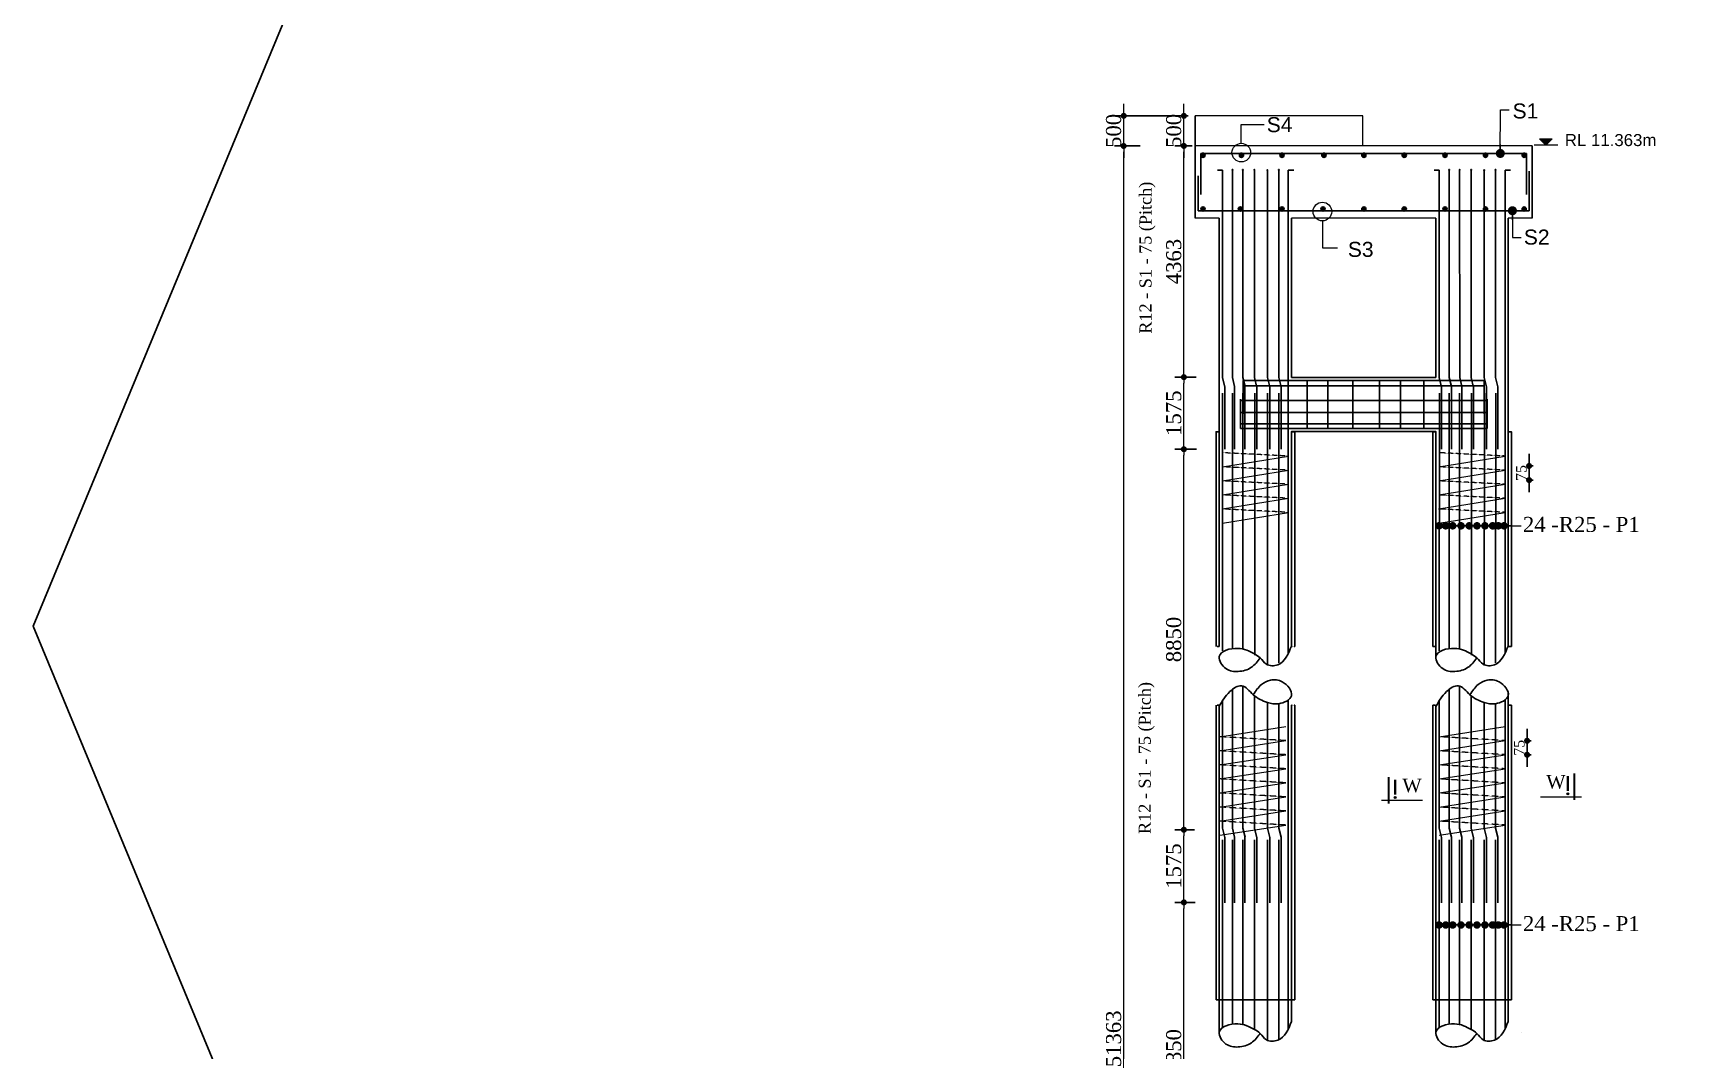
# Model space of a CAD drawing. Header units: millimetres. Extents: x -684453 to 35267, y -286696 to 273430.
# Drawn here: x -594310 to -566886, y 102754 to 119671 of the extents above; entities that cross this region are included whole.
import ezdxf

# ---------------------------------------------------------------- set-up
doc = ezdxf.new("R2010")
doc.units = ezdxf.units.MM
doc.header["$PDMODE"] = 2
doc.linetypes.add('DASHEDX2', pattern=[38.1, 25.4, -12.7])
doc.linetypes.add('HIDDEN', pattern=[9.525, 6.35, -3.175])
doc.layers.get('Defpoints').update_dxf_attribs({"lineweight": 13})
for name, color, linetype, lineweight in [('Binder', 136, 'Continuous', 15), ('dim', 4, 'Continuous', 25), ('Dimision', 4, 'Continuous', 9), ('Pile', 11, 'Continuous', 15), ('Pire Line', 11, 'Continuous', 25), ('Reinf.', 12, 'Continuous', 30), ('Rod', 12, 'Continuous', 30), ('Steel Casing', 70, 'Continuous', 30), ('Text', 7, 'Continuous', 15)]:
    doc.layers.add(name, color=color, linetype=linetype, lineweight=lineweight)
doc.styles.add('ROMANS', font='arial.ttf', dxfattribs={"height": 200})
doc.styles.get("Standard").update_dxf_attribs({"font": 'times.ttf'})
doc.linetypes.add('BATTING', pattern='A,0.00254,-2.54,[134,ltypeshp.shx,S=2.54,R=0,X=-2.54,Y=0],-5.08,[134,ltypeshp.shx,S=2.54,R=180,X=2.54,Y=0],-2.54', length=10.16254)
doc.dimstyles.new('ISO-25', dxfattribs={"dimtxt": 175, "dimasz": 100, "dimexe": 65, "dimexo": 115.625, "dimgap": 40, "dimtad": 1, "dimtoh": 1, "dimdec": 0, "dimtxsty": 'Standard', "dimblk": 'DOT', "dimcen": 300, "dimclrd": 256, "dimclre": 256, "dimclrt": 256, "dimadec": 0, "dimazin": 0, "dimtfac": 1, "dimtdec": 0, "dimtix": 1, "dimtmove": 0, "dimatfit": 3, "dimldrblk": 'DOT', "dimfxl": 75, "dimlwd": -1, "dimarcsym": 0})

# ---------------------------------------------------------------- blocks, each defined once
blk = doc.blocks.new('_Dot')
at = {"color": 0, "linetype": 'ByBlock', "lineweight": -2}
blk.add_line((-0.5, 0), (-1, 0), dxfattribs=at)
at = {"color": 0, "linetype": 'ByBlock', "const_width": 0.5}
blk.add_lwpolyline([(-0.25, 0, 1), (0.25, 0, 1)], format="xyb", close=True, dxfattribs=at)
blk = doc.blocks.new('*D449')
at = {"layer": 'Defpoints', "color": 0, "ltscale": 3, "transparency": 16777216}
for p in [(-569766, 112476), (-569766, 112242), (-569459, 112242)]:
    blk.add_point(p, dxfattribs=at)
at = {"layer": 'Pire Line', "linetype": 'Continuous', "lineweight": -2, "ltscale": 3, "transparency": 16777216}
for p, q in [((-569494, 112476), (-569394, 112476)), ((-569494, 112242), (-569394, 112242))]:
    blk.add_line(p, q, dxfattribs=at)
at = {"layer": 'Pire Line', "linetype": 'Continuous', "ltscale": 3, "transparency": 16777216}
for p, q in [((-569459, 112576), (-569459, 112676)), ((-569459, 112476), (-569459, 112242)), ((-569459, 112142), (-569459, 112042))]:
    blk.add_line(p, q, dxfattribs=at)
at = {"layer": 'Pire Line', "ltscale": 3, "transparency": 16777216, "xscale": 100, "yscale": 100, "zscale": 100}
for p, rotation in [((-569459, 112476), 270), ((-569459, 112242), 90)]:
    blk.add_blockref('_Dot', p, dxfattribs=dict(at, rotation=rotation))
at = {"layer": 'Pire Line', "ltscale": 3, "transparency": 16777216, "insert": (-569588, 112359), "char_height": 175, "attachment_point": 5, "rotation": 90}
blk.add_mtext('75', dxfattribs=at)
blk = doc.blocks.new('*D450')
at = {"layer": 'Defpoints', "color": 0, "ltscale": 3, "transparency": 16777216}
for p in [(-569901, 107909), (-569492, 107909), (-569915, 107677)]:
    blk.add_point(p, dxfattribs=at)
at = {"layer": 'Pire Line', "linetype": 'Continuous', "ltscale": 3, "transparency": 16777216}
for p, q in [((-569492, 108009), (-569492, 108109)), ((-569492, 107677), (-569492, 107909)), ((-569492, 107577), (-569492, 107477))]:
    blk.add_line(p, q, dxfattribs=at)
at = {"layer": 'Pire Line', "linetype": 'Continuous', "lineweight": -2, "ltscale": 3, "transparency": 16777216}
for p, q in [((-569527, 107909), (-569427, 107909)), ((-569527, 107677), (-569427, 107677))]:
    blk.add_line(p, q, dxfattribs=at)
at = {"layer": 'Pire Line', "ltscale": 3, "transparency": 16777216, "xscale": 100, "yscale": 100, "zscale": 100}
for p, rotation in [((-569492, 107909), 270), ((-569492, 107677), 90)]:
    blk.add_blockref('_Dot', p, dxfattribs=dict(at, rotation=rotation))
at = {"layer": 'Pire Line', "ltscale": 3, "transparency": 16777216, "insert": (-569622, 107793), "char_height": 175, "attachment_point": 5, "rotation": 90}
blk.add_mtext('75', dxfattribs=at)
blk = doc.blocks.new('*D452')
at = {"layer": 'Defpoints', "color": 0, "ltscale": 3, "transparency": 16777216}
for p in [(-575193, 106431), (-574900, 106431), (-574892, 105224)]:
    blk.add_point(p, dxfattribs=at)
at = {"layer": 'Dimision', "color": 1, "lineweight": -2, "ltscale": 3, "transparency": 16777216}
for p, q in [((-575015, 106431), (-575343, 106431)), ((-575007, 105224), (-575343, 105224))]:
    blk.add_line(p, q, dxfattribs=at)
at = {"layer": 'Dimision', "ltscale": 3, "transparency": 16777216}
blk.add_line((-575193, 105324), (-575193, 106331), dxfattribs=at)
at = {"layer": 'Dimision', "ltscale": 3, "transparency": 16777216, "xscale": 100, "yscale": 100, "zscale": 100}
for p, rotation in [((-575193, 106431), 90), ((-575193, 105224), 270)]:
    blk.add_blockref('_Dot', p, dxfattribs=dict(at, rotation=rotation))
at = {"layer": 'Dimision', "ltscale": 3, "transparency": 16777216, "insert": (-575361, 105827), "char_height": 250, "attachment_point": 5, "rotation": 90}
blk.add_mtext('1575', dxfattribs=at)
blk = doc.blocks.new('*D453')
at = {"layer": 'Defpoints', "color": 0, "ltscale": 3, "transparency": 16777216}
for p in [(-575193, 113952), (-574876, 113952), (-574870, 112754)]:
    blk.add_point(p, dxfattribs=at)
at = {"layer": 'Dimision', "color": 1, "lineweight": -2, "ltscale": 3, "transparency": 16777216}
for p, q in [((-574991, 113952), (-575343, 113952)), ((-574986, 112754), (-575343, 112754))]:
    blk.add_line(p, q, dxfattribs=at)
at = {"layer": 'Dimision', "ltscale": 3, "transparency": 16777216}
blk.add_line((-575193, 112854), (-575193, 113852), dxfattribs=at)
at = {"layer": 'Dimision', "ltscale": 3, "transparency": 16777216, "xscale": 100, "yscale": 100, "zscale": 100}
for p, rotation in [((-575193, 113952), 90), ((-575193, 112754), 270)]:
    blk.add_blockref('_Dot', p, dxfattribs=dict(at, rotation=rotation))
at = {"layer": 'Dimision', "ltscale": 3, "transparency": 16777216, "insert": (-575361, 113353), "char_height": 250, "attachment_point": 5, "rotation": 90}
blk.add_mtext('1575', dxfattribs=at)
blk = doc.blocks.new('*D455')
at = {"layer": 'Defpoints', "color": 0, "ltscale": 3, "transparency": 16777216}
for p in [(-575193, 105224), (-574892, 105224), (-574911, 100259)]:
    blk.add_point(p, dxfattribs=at)
at = {"layer": 'Dimision', "color": 1, "lineweight": -2, "ltscale": 3, "transparency": 16777216}
for p, q in [((-575007, 105224), (-575343, 105224)), ((-575026, 100259), (-575343, 100259))]:
    blk.add_line(p, q, dxfattribs=at)
at = {"layer": 'Dimision', "ltscale": 3, "transparency": 16777216}
blk.add_line((-575193, 100359), (-575193, 105124), dxfattribs=at)
at = {"layer": 'Dimision', "ltscale": 3, "transparency": 16777216, "xscale": 100, "yscale": 100, "zscale": 100}
for p, rotation in [((-575193, 105224), 90), ((-575193, 100259), 270)]:
    blk.add_blockref('_Dot', p, dxfattribs=dict(at, rotation=rotation))
at = {"layer": 'Dimision', "ltscale": 3, "transparency": 16777216, "insert": (-575361, 102741), "char_height": 250, "attachment_point": 5, "rotation": 90}
blk.add_mtext('8850', dxfattribs=at)
blk = doc.blocks.new('*D456')
at = {"layer": 'Defpoints', "color": 0, "ltscale": 3, "transparency": 16777216}
for p in [(-575193, 112754), (-574870, 112754), (-574900, 106431)]:
    blk.add_point(p, dxfattribs=at)
at = {"layer": 'Dimision', "color": 1, "lineweight": -2, "ltscale": 3, "transparency": 16777216}
for p, q in [((-574986, 112754), (-575343, 112754)), ((-575015, 106431), (-575343, 106431))]:
    blk.add_line(p, q, dxfattribs=at)
at = {"layer": 'Dimision', "ltscale": 3, "transparency": 16777216}
blk.add_line((-575193, 106531), (-575193, 112654), dxfattribs=at)
at = {"layer": 'Dimision', "ltscale": 3, "transparency": 16777216, "xscale": 100, "yscale": 100, "zscale": 100}
for p, rotation in [((-575193, 112754), 90), ((-575193, 106431), 270)]:
    blk.add_blockref('_Dot', p, dxfattribs=dict(at, rotation=rotation))
at = {"layer": 'Dimision', "ltscale": 3, "transparency": 16777216, "insert": (-575361, 109592), "char_height": 250, "attachment_point": 5, "rotation": 90}
blk.add_mtext('8850', dxfattribs=at)
blk = doc.blocks.new('*D457')
at = {"layer": 'Defpoints', "color": 0, "ltscale": 3, "transparency": 16777216}
for p in [(-575193, 117794), (-574942, 117794), (-574876, 113952)]:
    blk.add_point(p, dxfattribs=at)
at = {"layer": 'Dimision', "color": 1, "lineweight": -2, "ltscale": 3, "transparency": 16777216}
for p, q in [((-575057, 117794), (-575343, 117794)), ((-574991, 113952), (-575343, 113952))]:
    blk.add_line(p, q, dxfattribs=at)
at = {"layer": 'Dimision', "ltscale": 3, "transparency": 16777216}
blk.add_line((-575193, 114052), (-575193, 117694), dxfattribs=at)
at = {"layer": 'Dimision', "ltscale": 3, "transparency": 16777216, "xscale": 100, "yscale": 100, "zscale": 100}
for p, rotation in [((-575193, 117794), 90), ((-575193, 113952), 270)]:
    blk.add_blockref('_Dot', p, dxfattribs=dict(at, rotation=rotation))
at = {"layer": 'Dimision', "ltscale": 3, "transparency": 16777216, "insert": (-575361, 115873), "char_height": 250, "attachment_point": 5, "rotation": 90}
blk.add_mtext('4363', dxfattribs=at)
blk = doc.blocks.new('*D459')
at = {"layer": 'Defpoints', "color": 0, "ltscale": 3, "transparency": 16777216}
for p in [(-576193, 117794), (-575805, 117794), (-575639, 88119)]:
    blk.add_point(p, dxfattribs=at)
at = {"layer": 'Dimision', "color": 1, "lineweight": -2, "ltscale": 3, "transparency": 16777216}
for p, q in [((-575921, 117794), (-576343, 117794)), ((-575754, 88119), (-576343, 88119))]:
    blk.add_line(p, q, dxfattribs=at)
at = {"layer": 'Dimision', "ltscale": 3, "transparency": 16777216}
blk.add_line((-576193, 88219), (-576193, 117694), dxfattribs=at)
at = {"layer": 'Dimision', "ltscale": 3, "transparency": 16777216, "xscale": 100, "yscale": 100, "zscale": 100}
for p, rotation in [((-576193, 117794), 90), ((-576193, 88119), 270)]:
    blk.add_blockref('_Dot', p, dxfattribs=dict(at, rotation=rotation))
at = {"layer": 'Dimision', "ltscale": 3, "transparency": 16777216, "insert": (-576360, 102956), "char_height": 250, "attachment_point": 5, "rotation": 90}
blk.add_mtext('51363', dxfattribs=at)
blk = doc.blocks.new('*D551')
at = {"layer": 'Defpoints', "color": 0, "ltscale": 0.25, "transparency": 16777216}
for p in [(-575193, 118294), (-575006, 118294), (-574942, 117794)]:
    blk.add_point(p, dxfattribs=at)
at = {"layer": 'Dimision', "ltscale": 0.25, "transparency": 16777216}
for p, q in [((-575193, 118394), (-575193, 118494)), ((-575193, 117794), (-575193, 118294)), ((-575193, 117694), (-575193, 117594))]:
    blk.add_line(p, q, dxfattribs=at)
at = {"layer": 'Dimision', "color": 1, "lineweight": -2, "ltscale": 0.25, "transparency": 16777216}
for p, q in [((-575122, 118294), (-575343, 118294)), ((-575057, 117794), (-575343, 117794))]:
    blk.add_line(p, q, dxfattribs=at)
at = {"layer": 'Dimision', "ltscale": 0.25, "transparency": 16777216, "xscale": 100, "yscale": 100, "zscale": 100}
for p, rotation in [((-575193, 118294), 270), ((-575193, 117794), 90)]:
    blk.add_blockref('_Dot', p, dxfattribs=dict(at, rotation=rotation))
at = {"layer": 'Dimision', "ltscale": 0.25, "transparency": 16777216, "insert": (-575361, 118044), "char_height": 250, "attachment_point": 5, "rotation": 90}
blk.add_mtext('500', dxfattribs=at)
blk = doc.blocks.new('*D509')
at = {"layer": 'Defpoints', "color": 0, "ltscale": 0.25, "transparency": 16777216}
for p in [(-576193, 118294), (-575006, 118294), (-575805, 117794)]:
    blk.add_point(p, dxfattribs=at)
at = {"layer": 'Dimision', "ltscale": 0.25, "transparency": 16777216}
for p, q in [((-576193, 118394), (-576193, 118494)), ((-576193, 117794), (-576193, 118294)), ((-576193, 117694), (-576193, 117594))]:
    blk.add_line(p, q, dxfattribs=at)
at = {"layer": 'Dimision', "color": 1, "lineweight": -2, "ltscale": 0.25, "transparency": 16777216}
for p, q in [((-575122, 118294), (-576343, 118294)), ((-575921, 117794), (-576343, 117794))]:
    blk.add_line(p, q, dxfattribs=at)
at = {"layer": 'Dimision', "ltscale": 0.25, "transparency": 16777216, "xscale": 100, "yscale": 100, "zscale": 100}
for p, rotation in [((-576193, 118294), 270), ((-576193, 117794), 90)]:
    blk.add_blockref('_Dot', p, dxfattribs=dict(at, rotation=rotation))
at = {"layer": 'Dimision', "ltscale": 0.25, "transparency": 16777216, "insert": (-576360, 118044), "char_height": 250, "attachment_point": 5, "rotation": 90}
blk.add_mtext('500', dxfattribs=at)

msp = doc.modelspace()

# ---------------------------------------------------------------- hatches: boundary and pattern name
at = {"layer": 'Dimision', "ltscale": 5}
msp.add_hatch(color=256, dxfattribs=at).paths.add_polyline_path([(-569288.6, 117914.7), (-569076.5, 117914.7), (-569182.5, 117808.6)])
at = {"layer": 'Pire Line', "ltscale": 3}
h = msp.add_hatch(color=256, dxfattribs=at)
h.set_gradient(color1=(238, 17, 46), color2=(219, 15, 42), one_color=1, tint=0.46, name='INVCYLINDER')
h.paths.add_polyline_path([(-574909.5, 117639.4, 1), (-574839.6, 117639.4, 1)])
h = msp.add_hatch(color=256, dxfattribs=at)
h.set_gradient(color1=(238, 17, 46), color2=(219, 15, 42), one_color=1, tint=0.46, name='INVCYLINDER')
h.paths.add_polyline_path([(-574272, 117639.4, 1), (-574202.1, 117639.4, 1)])
h = msp.add_hatch(color=256, dxfattribs=at)
h.set_gradient(color1=(238, 17, 46), color2=(219, 15, 42), one_color=1, tint=0.46, name='INVCYLINDER')
h.paths.add_polyline_path([(-573597.7, 117639.4, 1), (-573527.8, 117639.4, 1)])
h = msp.add_hatch(color=256, dxfattribs=at)
h.set_gradient(color1=(238, 17, 46), color2=(219, 15, 42), one_color=1, tint=0.46, name='INVCYLINDER')
h.paths.add_polyline_path([(-572902.1, 117639.4, 1), (-572832.2, 117639.4, 1)])
h = msp.add_hatch(color=256, dxfattribs=at)
h.set_gradient(color1=(238, 17, 46), color2=(219, 15, 42), one_color=1, tint=0.46, name='INVCYLINDER')
h.paths.add_polyline_path([(-572238.1, 117639.4, 1), (-572168.2, 117639.4, 1)])
h = msp.add_hatch(color=256, dxfattribs=at)
h.set_gradient(color1=(238, 17, 46), color2=(219, 15, 42), one_color=1, tint=0.46, name='INVCYLINDER')
h.paths.add_polyline_path([(-571567.8, 117639.4, 1), (-571497.9, 117639.4, 1)])
h = msp.add_hatch(color=256, dxfattribs=at)
h.set_gradient(color1=(238, 17, 46), color2=(219, 15, 42), one_color=1, tint=0.46, name='INVCYLINDER')
h.paths.add_polyline_path([(-570890.9, 117639.4, 1), (-570821, 117639.4, 1)])
h = msp.add_hatch(color=256, dxfattribs=at)
h.set_gradient(color1=(238, 17, 46), color2=(219, 15, 42), one_color=1, tint=0.46, name='INVCYLINDER')
h.paths.add_polyline_path([(-570217.9, 117639.4, 1), (-570148, 117639.4, 1)])
h = msp.add_hatch(color=256, dxfattribs=at)
h.set_gradient(color1=(238, 17, 46), color2=(219, 15, 42), one_color=1, tint=0.46, name='INVCYLINDER')
h.paths.add_polyline_path([(-569575.9, 117639.4, 1), (-569506, 117639.4, 1)])
h = msp.add_hatch(color=256, dxfattribs=at)
h.set_gradient(color1=(238, 17, 46), color2=(219, 15, 42), one_color=1, tint=0.46, name='INVCYLINDER')
h.paths.add_polyline_path([(-574909.5, 116746, -1), (-574839.6, 116746, -1)])
h = msp.add_hatch(color=256, dxfattribs=at)
h.set_gradient(color1=(238, 17, 46), color2=(219, 15, 42), one_color=1, tint=0.46, name='INVCYLINDER')
h.paths.add_polyline_path([(-574290.5, 116746, -1), (-574220.6, 116746, -1)])
h = msp.add_hatch(color=256, dxfattribs=at)
h.set_gradient(color1=(238, 17, 46), color2=(219, 15, 42), one_color=1, tint=0.46, name='INVCYLINDER')
h.paths.add_polyline_path([(-573597.7, 116746, -1), (-573527.8, 116746, -1)])
h = msp.add_hatch(color=256, dxfattribs=at)
h.set_gradient(color1=(238, 17, 46), color2=(219, 15, 42), one_color=1, tint=0.46, name='INVCYLINDER')
h.paths.add_polyline_path([(-572917.6, 116746, -1), (-572847.7, 116746, -1)])
h = msp.add_hatch(color=256, dxfattribs=at)
h.set_gradient(color1=(238, 17, 46), color2=(219, 15, 42), one_color=1, tint=0.46, name='INVCYLINDER')
h.paths.add_polyline_path([(-572238.1, 116746, -1), (-572168.2, 116746, -1)])
h = msp.add_hatch(color=256, dxfattribs=at)
h.set_gradient(color1=(238, 17, 46), color2=(219, 15, 42), one_color=1, tint=0.46, name='INVCYLINDER')
h.paths.add_polyline_path([(-571567.8, 116746, -1), (-571497.9, 116746, -1)])
h = msp.add_hatch(color=256, dxfattribs=at)
h.set_gradient(color1=(238, 17, 46), color2=(219, 15, 42), one_color=1, tint=0.46, name='INVCYLINDER')
h.paths.add_polyline_path([(-570890.9, 116746, -1), (-570821, 116746, -1)])
h = msp.add_hatch(color=256, dxfattribs=at)
h.set_gradient(color1=(238, 17, 46), color2=(219, 15, 42), one_color=1, tint=0.46, name='INVCYLINDER')
h.paths.add_polyline_path([(-570217.9, 116746, -1), (-570148, 116746, -1)])
h = msp.add_hatch(color=256, dxfattribs=at)
h.set_gradient(color1=(238, 17, 46), color2=(219, 15, 42), one_color=1, tint=0.46, name='INVCYLINDER')
h.paths.add_polyline_path([(-569575.9, 116746, -1), (-569506, 116746, -1)])
at = {"layer": 'Reinf.', "ltscale": 5}
for points in [[(-574392.2, 117396.1, 1), (-574380.2, 117396.1, 1)], [(-574219.4, 117396.1, 1), (-574207.4, 117396.1, 1)], [(-574028.4, 117396.1, 1), (-574016.4, 117396.1, 1)], [(-573812.2, 117392.4, 1), (-573800.2, 117392.4, 1)], [(-573621.7, 117396.1, 1), (-573609.7, 117396.1, 1)], [(-570792.2, 117396.1, 1), (-570780.2, 117396.1, 1)], [(-570619.4, 117396.1, 1), (-570607.4, 117396.1, 1)], [(-570428.4, 117396.1, 1), (-570416.4, 117396.1, 1)], [(-570212.2, 117392.4, 1), (-570200.2, 117392.4, 1)], [(-570021.7, 117396.1, 1), (-570009.7, 117396.1, 1)]]:
    msp.add_hatch(color=256, dxfattribs=at).paths.add_polyline_path(points)
at = {"layer": 'Text'}
for points in [[(-571682.4, 106984.6, 1), (-571682.4, 106948.8, 1)], [(-568816.4, 107046, -1), (-568816.4, 107010.1, -1)]]:
    msp.add_hatch(color=256, dxfattribs=at).paths.add_polyline_path(points)

# ---------------------------------------------------------------- linework, layer by layer
at = {"layer": 'Binder', "linetype": 'DASHEDX2', "ltscale": 0.007}
for p, q in [((-573456.5, 112640.6), (-574554.5, 112696.2)), ((-573456.5, 112406.8), (-574554.5, 112462.4)), ((-569858.5, 112640.6), (-570956.5, 112696.2)), ((-569858.5, 112406.8), (-570956.5, 112462.4)), ((-573456.5, 112173), (-574554.5, 112228.6)), ((-569858.5, 112173), (-570956.5, 112228.6)), ((-573456.5, 111939.2), (-574554.5, 111994.8)), ((-569858.5, 111939.2), (-570956.5, 111994.8)), ((-573456.5, 111705.4), (-574554.5, 111761)), ((-569858.5, 111705.4), (-570956.5, 111761)), ((-573500.1, 107911.7), (-574596.1, 107976.8)), ((-569858.5, 107911.7), (-570954.5, 107976.8)), ((-573500.1, 107677.9), (-574596.1, 107743)), ((-573500.1, 107444.1), (-574596.1, 107509.2)), ((-569858.5, 107677.9), (-570954.5, 107743)), ((-569858.5, 107444.1), (-570954.5, 107509.2)), ((-573500.1, 107210.2), (-574596.1, 107275.4)), ((-569858.5, 107210.2), (-570954.5, 107275.4)), ((-573500.1, 106976.4), (-574596.1, 107041.6)), ((-569858.5, 106976.4), (-570954.5, 107041.6)), ((-573500.1, 106742.6), (-574596.1, 106807.8)), ((-569858.5, 106742.6), (-570954.5, 106807.8)), ((-573500.1, 106508.8), (-574596.1, 106574)), ((-569858.5, 106508.8), (-570954.5, 106574))]:
    msp.add_line(p, q, dxfattribs=at)
at = {"layer": 'Binder', "ltscale": 5}
for p, q in [((-574554.5, 112462.4), (-573456.5, 112640.6)), ((-570956.5, 112462.4), (-569858.5, 112640.6)), ((-574554.5, 112228.6), (-573456.5, 112406.8)), ((-574554.5, 111994.8), (-573456.5, 112173)), ((-570956.5, 112228.6), (-569858.5, 112406.8)), ((-570956.5, 111994.8), (-569858.5, 112173)), ((-574554.5, 111761), (-573456.5, 111939.2)), ((-570956.5, 111761), (-569858.5, 111939.2)), ((-574554.5, 111527.1), (-573456.5, 111705.4)), ((-570956.5, 111527.1), (-569858.5, 111705.4)), ((-574596.1, 107976.8), (-573500.1, 108145.5)), ((-570954.5, 107976.8), (-569858.5, 108145.5)), ((-574596.1, 107743), (-573500.1, 107911.7)), ((-570954.5, 107743), (-569858.5, 107911.7)), ((-574596.1, 107509.2), (-573500.1, 107677.9)), ((-570954.5, 107509.2), (-569858.5, 107677.9)), ((-574596.1, 107275.4), (-573500.1, 107444.1)), ((-570954.5, 107275.4), (-569858.5, 107444.1)), ((-574596.1, 107041.6), (-573500.1, 107210.2)), ((-574596.1, 106807.8), (-573500.1, 106976.4)), ((-570954.5, 107041.6), (-569858.5, 107210.2)), ((-570954.5, 106807.8), (-569858.5, 106976.4)), ((-574596.1, 106574), (-573500.1, 106742.6)), ((-570954.5, 106574), (-569858.5, 106742.6)), ((-574596.1, 106340.1), (-573500.1, 106508.8)), ((-570954.5, 106340.1), (-569858.5, 106508.8))]:
    msp.add_line(p, q, dxfattribs=at)
at = {"layer": 'dim', "ltscale": 30}
for points in [[(-573406, 109483.9), (-573633.6, 109174), (-573823.5, 109181.4), (-573924.7, 109287.4), (-574022.1, 109353.3), (-574296.3, 109445.1), (-574606, 109307.8), (-574493.9, 109109), (-574291, 109061.3), (-574072, 109130), (-573924.7, 109287.4)], [(-569806, 109483.9), (-570033.6, 109174), (-570223.5, 109181.4), (-570324.7, 109287.4), (-570422.1, 109353.3), (-570696.3, 109445.1), (-571006, 109307.8), (-570893.9, 109109), (-570691, 109061.3), (-570472, 109130), (-570324.7, 109287.4)], [(-574606, 108481.4), (-574431.7, 108726.2), (-574234, 108822.8), (-574041.8, 108674.7), (-573806.2, 108547.6), (-573615.6, 108525.4), (-573406, 108658.4), (-573558.3, 108889.2), (-573754.2, 108917.8), (-573903.9, 108843.9), (-574041.8, 108674.7)], [(-571006, 108481.4), (-570831.7, 108726.2), (-570634, 108822.8), (-570441.8, 108674.7), (-570206.2, 108547.6), (-570015.6, 108525.4), (-569806, 108658.4), (-569958.3, 108889.2), (-570154.2, 108917.8), (-570303.9, 108843.9), (-570441.8, 108674.7)], [(-573406, 103243.7), (-573633.6, 102933.9), (-573823.5, 102941.3), (-573924.7, 103047.3), (-574022.1, 103113.2), (-574296.3, 103205), (-574606, 103067.6), (-574493.9, 102868.9), (-574291, 102821.2), (-574072, 102889.9), (-573924.7, 103047.3)], [(-569806, 103243.7), (-570033.6, 102933.9), (-570223.5, 102941.3), (-570324.7, 103047.3), (-570422.1, 103113.2), (-570696.3, 103205), (-571006, 103067.6), (-570893.9, 102868.9), (-570691, 102821.2), (-570472, 102889.9), (-570324.7, 103047.3)]]:
    msp.add_spline(points, degree=3, dxfattribs=at)
at = {"layer": 'Dimision', "ltscale": 5}
for p, q in [((-569936.2, 118396.6), (-569789.8, 118396.6)), ((-574239.2, 117838.1), (-574239.2, 118148)), ((-574239.2, 118148), (-573857.2, 118148)), ((-568979.3, 117808.6), (-569376.2, 117808.6)), ((-572892.2, 116549.2), (-572892.2, 116100.3)), ((-572892.2, 116100.3), (-572640.6, 116100.3)), ((-569735.3, 116274.2), (-569588.9, 116274.2)), ((-569592.1, 111481.7), (-569592.1, 111481.7)), ((-569592.1, 111481.7), (-569592.1, 111481.7)), ((-573611.1, 108865.9), (-573611.1, 108865.9)), ((-573611.1, 108865.9), (-573611.1, 108865.9)), ((-570011.1, 108865.9), (-570011.1, 108865.9)), ((-570011.1, 108865.9), (-570011.1, 108865.9)), ((-569592.1, 104848.1), (-569592.1, 104848.1)), ((-569592.1, 104848.1), (-569592.1, 104848.1)), ((-569592.1, 103065), (-569592.1, 103065)), ((-569592.1, 103065), (-569592.1, 103065))]:
    msp.add_line(p, q, dxfattribs=at)
msp.add_lwpolyline([(-569288.6, 117914.7), (-569076.5, 117914.7), (-569182.5, 117808.6)], close=True, dxfattribs=at)
for centre in [(-574239.2, 117683.3), (-572892.2, 116704.1)]:
    msp.add_circle(centre, 154.8, dxfattribs=at)
at = {"layer": 'Pile', "ltscale": 3}
for p, q in [((-572221, 118293.7), (-575006, 118293.7)), ((-572221, 117793.7), (-572221, 118293.7)), ((-569406, 117793.7), (-575006, 117793.7)), ((-574606, 116593.7), (-575006, 116593.7)), ((-571006, 116593.7), (-573406, 116593.7)), ((-569406, 116593.7), (-569806, 116593.7))]:
    msp.add_line(p, q, dxfattribs=at)
at = {"layer": 'Pire Line', "ltscale": 3}
for p, q in [((-575006, 118293.7), (-575006, 116593.7)), ((-569406, 116593.7), (-569406, 117793.7)), ((-574606, 116593.7), (-574606, 109476.8)), ((-573406, 116593.7), (-573406, 113948.8)), ((-571006, 116593.7), (-571006, 113948.8)), ((-569806, 116593.7), (-569806, 109483.9)), ((-569806, 116593.7), (-569806, 109483.9)), ((-573406, 113948.8), (-571006, 113948.8)), ((-573406, 113048.8), (-573406, 109483.9)), ((-573406, 113048.8), (-571006, 113048.8)), ((-571006, 113048.8), (-571006, 109272)), ((-571006, 113048.8), (-571006, 109272)), ((-569806, 108710.7), (-569806, 103243.7)), ((-569806, 108710.7), (-569806, 103243.7)), ((-574606, 108481.4), (-574606, 103031.9)), ((-573406, 108499.2), (-573406, 103243.7)), ((-571006, 108481.4), (-571006, 103031.9)), ((-571006, 108481.4), (-571006, 103031.9))]:
    msp.add_line(p, q, dxfattribs=at)
at = {"layer": 'Pire Line', "color": 2, "linetype": 'BATTING', "ltscale": 150}
msp.add_lwpolyline([(-510224.1, 109811.3), (-522538.2, 139540.2), (-552267.1, 151854.3), (-581996.1, 139540.2), (-594310.2, 109811.3), (-581996.1, 80082.4), (-552267.1, 67768.2), (-522538.2, 80082.4)], close=True, dxfattribs=at)
at = {"layer": 'Pire Line', "color": 1, "ltscale": 3}
for centre in [(-574874.6, 117639.4), (-574237.1, 117639.4), (-573562.8, 117639.4), (-572867.1, 117639.4), (-572203.1, 117639.4), (-571532.8, 117639.4), (-570856, 117639.4), (-570182.9, 117639.4), (-569540.9, 117639.4), (-574874.6, 116746), (-574255.5, 116746), (-573562.8, 116746), (-572882.7, 116746), (-572203.1, 116746), (-571532.8, 116746), (-570856, 116746), (-570182.9, 116746), (-569540.9, 116746)]:
    msp.add_circle(centre, 34.9, dxfattribs=at)
at = {"layer": 'Reinf.', "ltscale": 5}
for p, q in [((-574554.5, 117390.2), (-574633.5, 117390.2)), ((-574386.2, 113946.5), (-574386.2, 117396.1)), ((-574213.2, 113946.5), (-574213.2, 117394.2)), ((-574022.4, 113946.5), (-574022.4, 117396.1)), ((-573806.2, 113946.5), (-573806.2, 117396.1)), ((-573458.5, 117390.2), (-573366.3, 117390.2)), ((-570954.5, 117390.2), (-571033.5, 117390.2)), ((-570785, 113946.5), (-570786.2, 117396.1)), ((-570612, 113946.5), (-570613.2, 117394.2)), ((-570421.2, 113946.5), (-570422.4, 117396.1)), ((-570205, 113946.5), (-570206.2, 117396.1)), ((-569858.5, 117390.2), (-569766.3, 117390.2)), ((-574554.5, 113946.5), (-574515.6, 113787.9)), ((-574386.2, 113946.5), (-574349.9, 113794.5)), ((-574213.2, 113946.5), (-574176.9, 113794.5)), ((-574022.4, 113946.5), (-573981.5, 113782.7)), ((-573806.2, 113946.5), (-573768.1, 113789.7)), ((-573615.6, 113946.5), (-573578.7, 113792.9)), ((-570953.2, 113946.5), (-570914.4, 113787.9)), ((-570785, 113946.5), (-570748.7, 113794.5)), ((-570612, 113946.5), (-570575.7, 113794.5)), ((-570421.2, 113946.5), (-570380.3, 113782.7)), ((-570205, 113946.5), (-570166.9, 113789.7)), ((-570014.4, 113946.5), (-569977.5, 113792.9)), ((-574551.2, 109404.4), (-574551.2, 113684.8)), ((-574515.6, 112754.1), (-574515.6, 113787.9)), ((-574385.4, 109444.2), (-574385.4, 113684.8)), ((-574349.9, 112754.1), (-574349.9, 113794.5)), ((-574214.4, 109424.9), (-574214.4, 113684.8)), ((-574178.9, 112754.1), (-574178.9, 113799.6)), ((-574017.1, 109330.1), (-574017.1, 113684.8)), ((-573981.5, 112754.1), (-573981.5, 113782.7)), ((-573803.6, 109160.4), (-573803.6, 113684.8)), ((-573768.1, 112754.1), (-573768.1, 113789.7)), ((-573614.2, 109203.6), (-573614.2, 113684.8)), ((-573578.7, 112754.1), (-573578.7, 113792.9)), ((-570951.2, 109404.4), (-570949.9, 113684.8)), ((-570914.4, 112754.1), (-570914.4, 113787.9)), ((-570785.4, 109444.2), (-570784.2, 113684.8)), ((-570748.7, 112754.1), (-570748.7, 113794.5)), ((-570614.4, 109424.9), (-570613.2, 113684.8)), ((-570577.6, 112754.1), (-570577.6, 113799.6)), ((-570417.1, 109330.1), (-570415.9, 113684.8)), ((-570380.3, 112754.1), (-570380.3, 113782.7)), ((-570203.6, 109160.4), (-570202.4, 113684.8)), ((-570166.9, 112754.1), (-570166.9, 113789.7)), ((-570014.2, 109203.6), (-570013, 113684.8)), ((-569977.5, 112754.1), (-569977.5, 113792.9)), ((-574386.2, 106458.6), (-574386.2, 108765)), ((-574213.2, 106458.6), (-574213.2, 108817.9)), ((-574022.4, 106458.6), (-574022.4, 108658.1)), ((-570786.2, 106458.6), (-570786.2, 108765)), ((-570613.2, 106458.6), (-570613.2, 108817.9)), ((-570422.4, 106458.6), (-570422.4, 108658.1)), ((-573806.2, 106458.6), (-573806.2, 108547.6)), ((-570206.2, 106458.6), (-570206.2, 108547.6)), ((-574554.5, 106458.6), (-574515.6, 106300)), ((-574386.2, 106458.6), (-574349.9, 106306.6)), ((-574213.2, 106458.6), (-574176.9, 106306.6)), ((-574022.4, 106458.6), (-573981.5, 106294.8)), ((-573806.2, 106458.6), (-573768.1, 106301.8)), ((-573615.6, 106458.6), (-573578.7, 106305)), ((-570954.5, 106458.6), (-570915.6, 106300)), ((-570786.2, 106458.6), (-570749.9, 106306.6)), ((-570613.2, 106458.6), (-570576.9, 106306.6)), ((-570422.4, 106458.6), (-570381.5, 106294.8)), ((-570206.2, 106458.6), (-570168.1, 106301.8)), ((-570015.6, 106458.6), (-569978.7, 106305)), ((-574515.6, 105215.6), (-574515.6, 106300)), ((-574386.2, 103200.5), (-574386.2, 106261.4)), ((-574349.9, 105215.6), (-574349.9, 106306.6)), ((-574213.2, 103194), (-574213.2, 106261.4)), ((-574178.9, 105215.6), (-574178.9, 106311.7)), ((-574022.4, 103113.4), (-574022.4, 106261.4)), ((-573981.5, 105215.6), (-573981.5, 106294.8)), ((-573806.2, 102932.1), (-573806.2, 106261.4)), ((-573768.1, 105215.6), (-573768.1, 106301.8)), ((-573578.7, 105215.6), (-573578.7, 106305)), ((-570915.6, 105215.6), (-570915.6, 106300)), ((-570786.2, 103200.5), (-570786.2, 106261.4)), ((-570749.9, 105215.6), (-570749.9, 106306.6)), ((-570613.2, 103194), (-570613.2, 106261.4)), ((-570578.9, 105215.6), (-570578.9, 106311.7)), ((-570422.4, 103113.4), (-570422.4, 106261.4)), ((-570381.5, 105215.6), (-570381.5, 106294.8)), ((-570206.2, 102932.1), (-570206.2, 106261.4)), ((-570168.1, 105215.6), (-570168.1, 106301.8)), ((-569978.7, 105215.6), (-569978.7, 106305))]:
    msp.add_line(p, q, dxfattribs=at)
for points in [[(-574554.5, 113946.5), (-574554.5, 117390.2)], [(-573615.6, 113946.5), (-573615.6, 117396.1)], [(-573458.5, 109361.3), (-573458.5, 117390.2)], [(-570953.2, 113946.5), (-570954.5, 117390.2)], [(-570014.4, 113946.5), (-570015.6, 117396.1)], [(-569858.5, 109361.3), (-569858.5, 117390.2)], [(-574554.5, 106458.6), (-574554.5, 108570.7)], [(-573615.6, 106458.6), (-573615.6, 108525.4)], [(-573458.5, 103121.2), (-573458.5, 108587.4)], [(-570954.5, 106458.6), (-570954.5, 108570.7)], [(-570015.6, 106458.6), (-570015.6, 108525.4)], [(-569858.5, 103121.2), (-569858.5, 108587.4)], [(-574554.5, 103141.6), (-574554.5, 106261.4)], [(-573615.6, 102941.7), (-573615.6, 106261.4)], [(-570954.5, 103141.6), (-570954.5, 106261.4)], [(-570015.6, 102941.7), (-570015.6, 106261.4)]]:
    msp.add_lwpolyline(points, dxfattribs=at)
for centre in [(-574386.2, 117396.1), (-574213.4, 117396.1), (-574022.4, 117396.1), (-573806.2, 117392.4), (-573615.7, 117396.1), (-570786.2, 117396.1), (-570613.4, 117396.1), (-570422.4, 117396.1), (-570206.2, 117392.4), (-570015.7, 117396.1)]:
    msp.add_circle(centre, 6, dxfattribs=at)
at = {"layer": 'Rod', "ltscale": 0.1}
for p, q in [((-569502.5, 117669.8), (-574909.5, 117669.8)), ((-574909.5, 116986.6), (-574909.5, 117669.8)), ((-569502.5, 116986.6), (-569502.5, 117669.8)), ((-569456, 116714.6), (-569456, 117376.8)), ((-574956, 116714.6), (-574956, 117295.3)), ((-569456, 116714.6), (-574956, 116714.6)), ((-570204.4, 113898.5), (-574207.6, 113898.5)), ((-574207.6, 113344.5), (-574207.6, 113898.5)), ((-570204.4, 113810.5), (-574207.6, 113810.5)), ((-573146.4, 113898.5), (-573146.4, 113099.3)), ((-572803.9, 113898.5), (-572803.9, 113099.3)), ((-572388.9, 113898.5), (-572388.9, 113099.3)), ((-571945.8, 113898.5), (-571945.8, 113099.3)), ((-571594.9, 113898.5), (-571594.9, 113099.3)), ((-571209.5, 113898.5), (-571209.5, 113099.3)), ((-570204.4, 113344.5), (-570204.4, 113898.5)), ((-574254.1, 113099.3), (-574254.1, 113586.3)), ((-570158, 113565.3), (-574254.1, 113565.3)), ((-570158, 113099.3), (-570158, 113586.3)), ((-570158, 113364.7), (-574254.1, 113364.7)), ((-570158, 113177.2), (-574254.1, 113177.2)), ((-570158, 113099.3), (-574254.1, 113099.3))]:
    msp.add_line(p, q, dxfattribs=at)
at = {"layer": 'Steel Casing', "linetype": 'HIDDEN', "ltscale": 0.3}
for p, q in [((-574659.4, 109476.8), (-574606.1, 109476.8)), ((-573406, 109476.8), (-573352.7, 109476.8)), ((-571059.4, 109476.8), (-571006.1, 109476.8)), ((-569806, 109476.8), (-569752.7, 109476.8)), ((-574659.4, 108499.2), (-574606.1, 108499.2)), ((-573406, 108499.2), (-573352.7, 108499.2)), ((-571059.4, 108499.2), (-571006.1, 108499.2)), ((-569806, 108499.2), (-569752.7, 108499.2))]:
    msp.add_line(p, q, dxfattribs=at)
at = {"layer": 'Steel Casing', "linetype": 'Continuous', "ltscale": 0.3}
for p, q in [((-574659.4, 103606.3), (-573352.7, 103606.3)), ((-571059.4, 103606.3), (-569752.7, 103606.3))]:
    msp.add_line(p, q, dxfattribs=at)
for points in [[(-574606.1, 109476.8), (-574606, 113044.9), (-574659.4, 113044.9), (-574659.4, 109476.8)], [(-573352.7, 109476.8), (-573352.7, 113044.9), (-573406, 113044.9), (-573406.1, 109476.8)], [(-571006.1, 109476.8), (-571006, 113044.9), (-571059.4, 113044.9), (-571059.4, 109476.8)], [(-569752.7, 109476.8), (-569752.7, 113044.9), (-569806, 113044.9), (-569806.1, 109476.8)], [(-574659.4, 108499.2), (-574659.4, 103606.3)], [(-574606.1, 103606.3), (-574606.1, 108499.2)], [(-573406.1, 108499.2), (-573406.1, 103606.3)], [(-573352.7, 103606.3), (-573352.7, 108499.2)], [(-571059.4, 108499.2), (-571059.4, 103606.3)], [(-571006.1, 103606.3), (-571006.1, 108499.2)], [(-569806.1, 108499.2), (-569806.1, 103606.3)], [(-569752.7, 103606.3), (-569752.7, 108499.2)]]:
    msp.add_lwpolyline(points, dxfattribs=at)
at = {"layer": 'Text'}
for p, q in [((-569271.7, 106979.9), (-568587.5, 106979.9)), ((-571227.1, 106918.6), (-571911.3, 106918.6))]:
    msp.add_line(p, q, dxfattribs=at)
at = {"layer": 'Text', "const_width": 35.9}
for points in [[(-571792.6, 106863.7), (-571792.6, 107306.1)], [(-571682.4, 107012.2), (-571682.4, 107261.7)], [(-568816.4, 107073.6), (-568816.4, 107323.1)], [(-568706.1, 106925.1), (-568706.1, 107367.4)]]:
    msp.add_lwpolyline(points, dxfattribs=at)
at = {"layer": 'Text'}
for centre in [(-571682.4, 106966.7), (-568816.4, 107028.1)]:
    msp.add_circle(centre, 17.9, dxfattribs=at)

# ---------------------------------------------------------------- texts
at = {"layer": 'Dimision', "ltscale": 3, "char_height": 200, "attachment_point": 5, "rotation": 90}
for insert in [(-575798.2, 115937.1), (-575811.4, 107623.1)]:
    msp.add_mtext('R12 - S1 - 75 (Pitch)', dxfattribs=dict(at, insert=insert))
at = {"layer": 'Text', "style": 'ROMANS'}
msp.add_text('RL 11.363m', height=200, dxfattribs=at).set_placement((-568866, 117792))
at = {"layer": 'Text'}
for s, height, p in [('24 -R25 - P1', 250, (-569562.1, 111379.7)), ('W', 224.2, (-571563.4, 107053.4)), ('W', 224.2, (-569173.3, 107114.8)), ('24 -R25 - P1', 250, (-569562.1, 104746.1))]:
    msp.add_text(s, height=height, dxfattribs=at).set_placement(p)
at = {"layer": 'Text', "char_height": 250, "width": 8235.459, "attachment_point": 1, "style": 'ROMANS'}
for s, insert in [('S1', (-569733.7, 118500.4)), ('S4', (-573816.5, 118273.2)), ('S2', (-569546.1, 116404.6)), ('S3', (-572469.5, 116200.5))]:
    msp.add_mtext(s, dxfattribs=dict(at, insert=insert))

# ---------------------------------------------------------------- dimensions: what is measured, and where the dimension line sits
at = {"layer": 'Dimision', "ltscale": 0.25}
for base, p1, picture, middle in [((-576192.8, 118293.7), (-575805.3, 117793.7), '*D509', (-576359.9, 118043.7)), ((-575193.3, 118293.7), (-574941.8, 117793.7), '*D551', (-575360.5, 118043.7))]:
    dim = msp.add_linear_dim(base=base, p1=p1, p2=(-575006, 118293.7), angle=90, dimstyle='ISO-25', override={"dimtxt": 250, "dimexe": 150, "dimclre": 1, "dimtmove": 1}, dxfattribs=at)
    dim.commit()
    dim.dimension.update_dxf_attribs({"geometry": picture, "text_midpoint": middle})
at = {"layer": 'Dimision', "ltscale": 3}
for base, p1, p2, text, picture, middle in [((-576192.8, 117793.7), (-575638.6, 88119), (-575805.3, 117793.7), '51363', '*D459', (-576359.9, 102956.3)), ((-575193.3, 113952.4), (-574870.4, 112754.1), (-574875.8, 113952.4), '1575', '*D453', (-575360.9, 113353.3)), ((-575193.3, 112754.1), (-574899.6, 106430.7), (-574870.4, 112754.1), '8850', '*D456', (-575360.5, 109592.4)), ((-575193.3, 106430.7), (-574891.9, 105223.8), (-574899.6, 106430.7), '1575', '*D452', (-575360.9, 105827.2)), ((-575193.3, 105223.8), (-574910.8, 100258.7), (-574891.9, 105223.8), '8850', '*D455', (-575360.5, 102741.3))]:
    dim = msp.add_linear_dim(base=base, p1=p1, p2=p2, angle=90, text=text, dimstyle='ISO-25', override={"dimtxt": 250, "dimexe": 150, "dimclre": 1}, dxfattribs=at)
    dim.commit()
    dim.dimension.update_dxf_attribs({"geometry": picture, "text_midpoint": middle})
dim = msp.add_linear_dim(base=(-575193.3, 117793.7), p1=(-574875.8, 113952.4), p2=(-574941.8, 117793.7), angle=90, text='4363', dimstyle='ISO-25', override={"dimtxt": 250, "dimexe": 150, "dimclre": 1}, dxfattribs=at)
dim.commit()
dim.dimension.update_dxf_attribs({"geometry": '*D457', "text_midpoint": (-575193.3, 115873.1), "dimtype": 160})
at = {"layer": 'Pire Line', "ltscale": 3}
for base, p1, p2, picture, middle in [((-569459.1, 112242), (-569765.8, 112475.8), (-569765.8, 112242), '*D449', (-569588.4, 112358.9)), ((-569492.3, 107909.5), (-569915.5, 107676.6), (-569900.9, 107909.5), '*D450', (-569621.6, 107793))]:
    dim = msp.add_linear_dim(base=base, p1=p1, p2=p2, angle=90, text='75', dimstyle='ISO-25', override={"dimfxl": 35, "dimfxlon": 1, "dimarcsym": 2}, dxfattribs=at)
    dim.commit()
    dim.dimension.update_dxf_attribs({"geometry": picture, "text_midpoint": middle})

# ---------------------------------------------------------------- leaders
at = {"layer": 'Dimision', "ltscale": 5}
for points, override in [([(-569936.9, 117669.8), (-569936.2, 118396.6)], {"dimasz": 150, "dimtad": 0}), ([(-569736, 116717.6), (-569735.3, 116274.2)], {"dimasz": 150, "dimtad": 0}), ([(-570954.5, 111481.7), (-570092.4, 111481.7)], {"dimasz": 125, "dimtad": 0}), ([(-570844.8, 111481.7), (-569982.8, 111481.7)], {"dimasz": 125, "dimtad": 0}), ([(-570727.2, 111481.7), (-569865.1, 111481.7)], {"dimasz": 125, "dimtad": 0}), ([(-570589.9, 111481.7), (-569727.8, 111481.7)], {"dimasz": 125, "dimtad": 0}), ([(-570454.1, 111481.7), (-569592.1, 111481.7)], {"dimasz": 125, "dimtad": 0}), ([(-570324.9, 111481.7), (-569592.1, 111481.7)], {"dimasz": 125, "dimtad": 0}), ([(-570192.3, 111481.7), (-569592.1, 111481.7)], {"dimasz": 125, "dimtad": 0}), ([(-570066.4, 111481.7), (-569592.1, 111481.7)], {"dimasz": 125, "dimtad": 0}), ([(-570060.3, 111481.7), (-569592.1, 111481.7)], {"dimasz": 125, "dimtad": 0}), ([(-570060.3, 111481.7), (-569592.1, 111481.7)], {"dimasz": 125, "dimtad": 0}), ([(-569968.3, 111481.7), (-569592.1, 111481.7)], {"dimasz": 125, "dimtad": 0}), ([(-569968.3, 111481.7), (-569592.1, 111481.7)], {"dimasz": 125, "dimtad": 0}), ([(-569876.3, 111481.7), (-569592.1, 111481.7)], {"dimasz": 125, "dimtad": 0}), ([(-570954.5, 104848.1), (-570092.4, 104848.1)], {"dimasz": 125, "dimtad": 0}), ([(-570844.8, 104848.1), (-569982.8, 104848.1)], {"dimasz": 125, "dimtad": 0}), ([(-570727.2, 104848.1), (-569865.1, 104848.1)], {"dimasz": 125, "dimtad": 0}), ([(-570589.9, 104848.1), (-569727.8, 104848.1)], {"dimasz": 125, "dimtad": 0}), ([(-570454.1, 104848.1), (-569592.1, 104848.1)], {"dimasz": 125, "dimtad": 0}), ([(-570324.9, 104848.1), (-569592.1, 104848.1)], {"dimasz": 125, "dimtad": 0}), ([(-570192.3, 104848.1), (-569592.1, 104848.1)], {"dimasz": 125, "dimtad": 0}), ([(-570066.4, 104848.1), (-569592.1, 104848.1)], {"dimasz": 125, "dimtad": 0}), ([(-570060.3, 104848.1), (-569592.1, 104848.1)], {"dimasz": 125, "dimtad": 0}), ([(-570060.3, 104848.1), (-569592.1, 104848.1)], {"dimasz": 125, "dimtad": 0}), ([(-569968.3, 104848.1), (-569592.1, 104848.1)], {"dimasz": 125, "dimtad": 0}), ([(-569968.3, 104848.1), (-569592.1, 104848.1)], {"dimasz": 125, "dimtad": 0}), ([(-569876.3, 104848.1), (-569592.1, 104848.1)], {"dimasz": 125, "dimtad": 0})]:
    msp.add_leader(points, dimstyle='ISO-25', override=override, dxfattribs=at)

doc.saveas('drawing.dxf')
